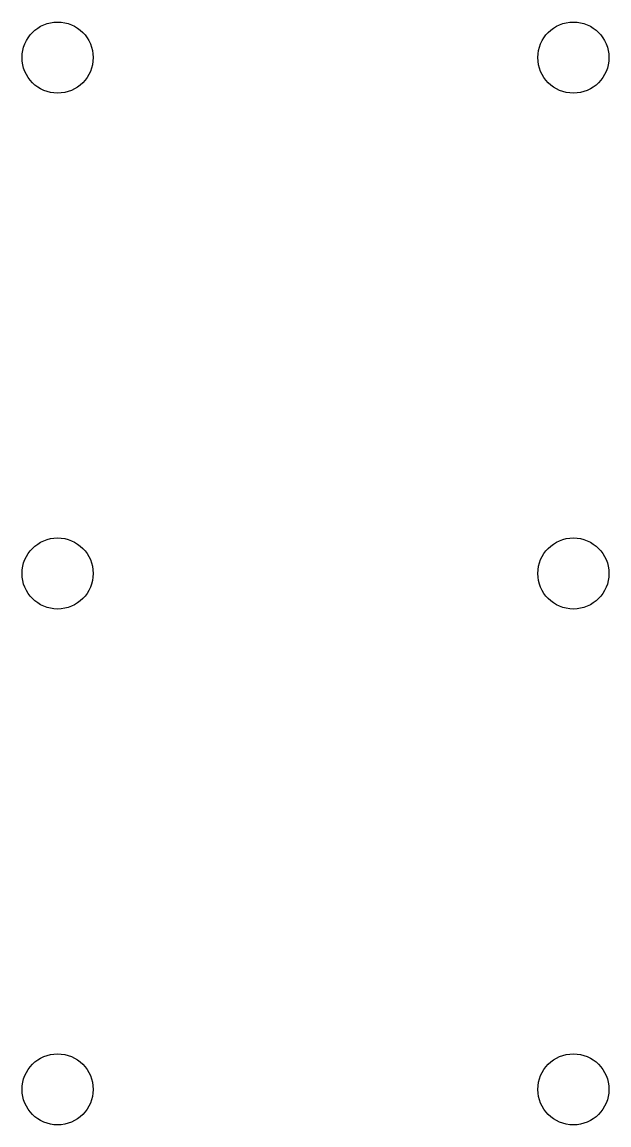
# Model space of a CAD drawing. Extents: x 0.21 to 2.09, y 0.21 to 1.68.
# Drawn here: x 0.2974 to 0.4112, y 0.7002 to 0.914 of the extents above; entities that cross this region are included whole.
import ezdxf

# ---------------------------------------------------------------- set-up
doc = ezdxf.new("R2010")
doc.units = 0
doc.header["$MEASUREMENT"] = 0
doc.layers.add('BLACK', color=7, linetype='CONTINUOUS')

msp = doc.modelspace()

# ---------------------------------------------------------------- linework, layer by layer
at = {"layer": 'BLACK'}
for centre in [(0.30433, 0.90709), (0.30433, 0.90709), (0.40433, 0.90709), (0.40433, 0.90709), (0.30433, 0.80709), (0.30433, 0.80709), (0.40433, 0.80709), (0.40433, 0.80709), (0.30433, 0.70709), (0.30433, 0.70709), (0.40433, 0.70709), (0.40433, 0.70709)]:
    msp.add_circle(centre, 0.00689, dxfattribs=at)

doc.saveas('drawing.dxf')
